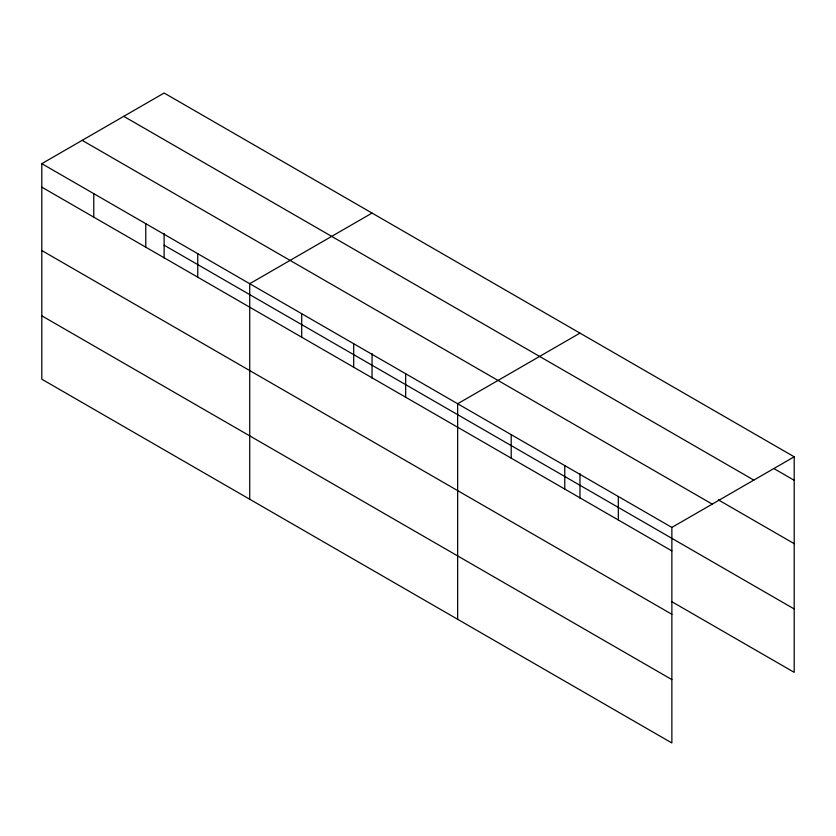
<?xml version="1.0" encoding="UTF-8"?>
<svg xmlns="http://www.w3.org/2000/svg" width="836" height="836" viewBox="0 0 836 836"><rect width="100%" height="100%" fill="white"/><g stroke="black" fill="none" stroke-linecap="round" stroke-linejoin="round"><path stroke-width="1.25" d="M671.872 614.293L671.872 527.422L41.8 163.657L41.8 379.199L671.872 742.974L671.872 614.293L41.8 250.528M671.465 601.481L794.2 672.343L794.2 456.801L164.128 93.026L41.8 163.657M372.051 213.076L249.724 283.697L249.724 499.249M579.975 333.115L457.647 403.746L457.647 619.288M671.872 527.422L794.2 456.801M774.115 468.693L794.2 480.292M123.759 116.34L753.832 480.104M718.333 499.865L794.2 543.672M82.168 140.344L712.241 504.118M164.128 245.199L794.2 608.963M41.8 187.149L671.872 550.914M41.8 315.82L671.872 679.595M618.316 496.5L618.316 519.992M579.975 473.531L579.975 498.225M564.76 465.579L564.76 489.07M511.204 434.668L511.204 458.149M405.669 373.734L405.669 397.225M372.051 353.492L372.051 378.175M353.691 343.721L353.691 367.213M301.702 313.709L301.702 337.201M197.745 253.684L197.745 277.176M164.128 233.443L164.128 258.136M145.767 223.672L145.767 247.163M93.778 193.67L93.778 217.151"/></g></svg>
